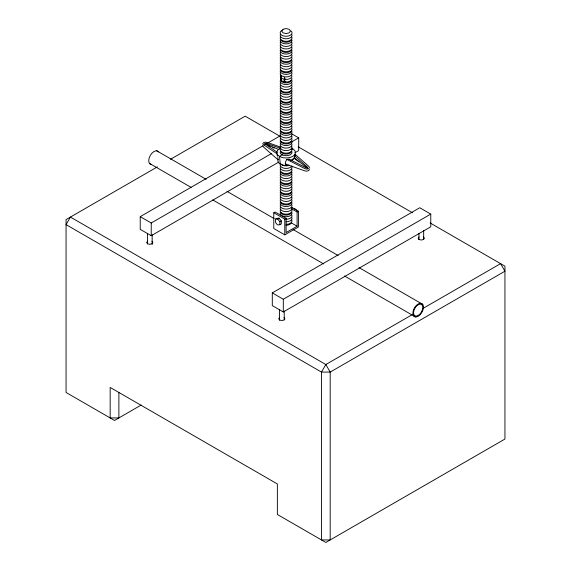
<?xml version="1.0" encoding="UTF-8"?>
<svg xmlns="http://www.w3.org/2000/svg" width="571" height="571" viewBox="0 0 571 571"><rect width="100%" height="100%" fill="white"/><g stroke="black" fill="none" stroke-linecap="round" stroke-linejoin="round"><path stroke-width="0.86" d="M275.415 219.164L275.415 222.14L276.328 223.646L277.649 224.917L279.876 224.724L281.289 223.903L281.289 220.927L279.055 218.151L276.828 218.35L275.415 219.164L277.649 218.964L279.055 218.151M281.289 220.927L279.883 221.741L279.876 224.724M295.243 155.126L295.3 154.491L308.668 166.247L309.489 167.517L308.661 168.709L306.684 169.13L304.707 168.531L286.813 159.388L285.343 162.214L285.343 164.005L304.707 170.822L306.684 171.164L308.661 170.636L309.489 169.544M289.183 159.759L289.254 159.195L286.813 159.388M281.153 80.818L280.704 79.804L281.153 75.736L281.153 80.818L280.375 77.706M284.451 82.724L284.001 81.71L284.451 77.642L284.451 82.724L285.222 81.903L284.708 80.525M290.796 160.451L294.065 158.295L295.3 154.491M284.708 80.133L285.222 79.355L284.708 77.977M280.896 77.934L280.375 76.557L280.896 75.779M280.375 79.105L280.896 78.32M147.532 241.212L146.619 242.489L147.532 243.767L149.745 244.295L151.957 243.767L152.871 242.489L151.957 241.212M279.597 317.462L278.684 318.739L279.597 320.017L281.81 320.545L284.023 320.017L284.936 318.739L284.023 317.462M419.043 236.951L418.129 238.228L419.043 239.506L421.255 240.034L423.468 239.506L424.381 238.228L423.468 236.951M292.659 159.809L293.872 158.759M157.41 166.853L66.058 219.592L66.058 392.47L114.528 420.456L141.208 405.046M170.493 159.295L245.166 116.184L279.89 136.233M278.634 162.157L151.236 235.709L140.23 229.356L140.23 216.645L262.995 145.769M267.628 143.093L280.754 135.513M140.23 216.645L151.236 222.997L271.682 153.456M291.76 141.872L298.704 137.861L298.704 150.566L294.843 152.792M282.431 154.698L279.497 156.39L280.268 164.084M291.239 149.616L292.709 148.767M291.824 207.401L298.426 211.213L298.426 226.972L284.779 234.852L273.773 228.5L273.773 212.74L275.094 211.977L286.1 218.329L286.1 232.568L297.106 226.209L297.106 211.977L291.239 208.586M273.773 212.74L284.779 219.093L286.1 218.329M297.106 211.977L298.426 211.213M272.296 292.894L419.764 207.751L430.77 214.104L430.77 226.815L283.302 311.959L272.296 305.599L272.296 292.894L283.302 299.247L430.77 214.104M412.055 314.757L325.834 364.534L321.473 372.085L321.473 539.93L330.188 539.93L330.188 372.085L325.834 364.534L70.419 217.073L66.058 224.624L321.473 372.085L330.188 372.085L504.942 271.196L500.581 263.645L422.833 308.533M290.689 160.865L292.052 160.337M285.222 79.355L287.634 79.355L290.296 78.47L291.824 76.935L291.824 75.543M285.222 81.903L287.634 81.903L290.296 81.011L291.824 79.483L291.824 78.084M294.322 208.929L295.2 208.95L296.47 210.171M285.343 164.005L286.1 164.055M284.001 79.169L281.91 78.47L280.704 77.263M284.001 81.71L281.91 81.011L280.704 79.804M280.447 147.025L267.499 142.472L265.522 142.129L263.538 142.657L262.717 143.749L263.538 144.763L276.906 153.67L277.435 156.268M280.44 148.253L266.179 143.235L264.58 143.664L277.392 152.35M278.933 149.631L266.179 144.128L264.858 144.128L264.858 144.891M268.598 145.676L270.211 146.376M272.631 147.418L274.244 148.117M289.254 159.195L306.027 167.767L307.348 167.831L307.348 167.01L294.814 155.983M291.367 133.621L298.704 137.861M298.141 146.768L412.619 212.855M430.091 222.947L504.942 266.165L504.942 439.042L325.834 542.45L277.363 514.464L277.363 483.965L110.167 387.438L110.167 417.936L118.882 417.936L118.882 392.47M291.239 222.826L297.106 226.209M156.697 150.78L206.124 179.315M226.972 191.349L274.087 218.55M293.023 229.485L338.189 255.558M359.038 267.599L422.768 304.393A7.516 4.34 -60 0 1 418.165 316.263A7.516 4.34 -60 0 1 413.561 309.71A7.516 4.34 -60 0 1 422.768 304.393M149.431 163.356L191.135 187.431M212.762 199.914L323.607 263.909M344.456 275.95L415.51 316.969M294.243 157.767L307.619 168.281M294.086 158.153L298.968 161.928M277.913 157.51L278.006 159.773L263.538 147.047L262.717 145.783M279.883 221.741L277.649 218.964M280.989 80.654L282.36 82.024L284.729 82.816A5.289 3.055 0 0 0 291.217 80.654M277.856 159.295L278.006 159.773M423.668 230.527L423.668 239.37M418.964 233.489L418.964 239.677M284.779 219.093L284.779 234.852M284.222 311.038L284.222 319.881M283.302 299.247L283.302 311.959M280.375 75.165L280.375 76.557M279.519 309.575L279.519 320.188M152.157 234.788L152.157 244.516M151.236 222.997L151.236 235.709M147.454 233.332L147.454 243.938M291.217 222.983A5.289 3.055 0 0 1 286.1 225.252M291.824 34.503A5.924 3.419 0 0 1 286.1 38.807A5.924 3.419 0 0 1 280.375 34.503M290.953 30.877A5.924 3.419 0 0 1 289.782 35.523A5.924 3.419 0 0 1 281.674 35.124A5.924 3.419 0 0 1 281.91 30.427M291.217 39.991A5.289 3.055 0 0 1 286.1 42.254A5.289 3.055 0 0 1 280.989 39.991M291.824 37.044A5.924 3.419 0 0 1 286.1 41.348A5.924 3.419 0 0 1 280.375 37.044M291.824 44.666A5.924 3.419 0 0 1 286.1 48.978A5.924 3.419 0 0 1 280.375 44.666M291.824 42.126A5.924 3.419 0 0 1 286.1 46.437A5.924 3.419 0 0 1 280.375 42.126M291.217 50.155A5.289 3.055 0 0 1 286.1 52.418A5.289 3.055 0 0 1 280.989 50.155M291.824 47.207A5.924 3.419 0 0 1 286.1 51.518A5.924 3.419 0 0 1 280.375 47.207M291.824 39.585A5.924 3.419 0 0 1 286.1 43.888A5.924 3.419 0 0 1 280.375 39.585M291.824 54.837A5.924 3.419 0 0 1 286.1 59.141A5.924 3.419 0 0 1 280.375 54.837M291.824 52.289A5.924 3.419 0 0 1 286.1 56.6A5.924 3.419 0 0 1 280.375 52.289M291.217 60.326A5.289 3.055 0 0 1 284.729 62.482A5.289 3.055 0 0 1 280.989 58.742M291.824 57.378A5.924 3.419 0 0 1 286.1 61.682A5.924 3.419 0 0 1 280.375 57.378M291.824 49.748A5.924 3.419 0 0 1 286.1 54.059A5.924 3.419 0 0 1 280.375 49.748M291.824 65.001A5.924 3.419 0 0 1 286.1 69.305A5.924 3.419 0 0 1 280.375 65.001M291.824 62.46A5.924 3.419 0 0 1 286.1 66.764A5.924 3.419 0 0 1 280.375 62.46M291.217 70.49A5.289 3.055 0 0 1 286.1 72.753A5.289 3.055 0 0 1 280.989 70.49M291.824 67.542A5.924 3.419 0 0 1 286.1 71.846A5.924 3.419 0 0 1 280.375 67.542M291.824 59.919A5.924 3.419 0 0 1 286.1 64.223A5.924 3.419 0 0 1 280.375 59.919M291.824 72.624A5.924 3.419 0 0 1 286.1 76.935A5.924 3.419 0 0 1 280.375 72.624M291.824 70.083A5.924 3.419 0 0 1 286.1 74.394A5.924 3.419 0 0 1 280.375 70.083M291.824 95.5A5.924 3.419 0 0 1 286.1 99.811A5.924 3.419 0 0 1 280.375 95.5M291.824 92.959A5.924 3.419 0 0 1 286.1 97.263A5.924 3.419 0 0 1 280.375 92.959M291.217 100.988A5.289 3.055 0 0 1 286.1 103.251A5.289 3.055 0 0 1 280.989 100.988M291.824 98.041A5.924 3.419 0 0 1 286.1 102.352A5.924 3.419 0 0 1 280.375 98.041M291.824 90.418A5.924 3.419 0 0 1 286.1 94.722A5.924 3.419 0 0 1 280.375 90.418M291.217 90.825A5.289 3.055 0 0 1 286.1 93.087A5.289 3.055 0 0 1 280.989 90.825M291.824 105.664A5.924 3.419 0 0 1 286.1 109.975A5.924 3.419 0 0 1 280.375 105.664M291.824 103.123A5.924 3.419 0 0 1 286.1 107.434A5.924 3.419 0 0 1 280.375 103.123M291.217 111.152A5.289 3.055 0 0 1 286.1 113.422A5.289 3.055 0 0 1 280.989 111.152M291.824 108.204A5.924 3.419 0 0 1 286.1 112.516A5.924 3.419 0 0 1 280.375 108.204M291.824 100.582A5.924 3.419 0 0 1 286.1 104.893A5.924 3.419 0 0 1 280.375 100.582M291.824 85.336A5.924 3.419 0 0 1 286.1 89.64A5.924 3.419 0 0 1 280.375 85.336M291.824 82.795A5.924 3.419 0 0 1 286.1 87.099A5.924 3.419 0 0 1 280.375 82.795M291.824 87.877A5.924 3.419 0 0 1 286.1 92.181A5.924 3.419 0 0 1 280.375 87.877M291.824 80.247A5.924 3.419 0 0 1 286.1 84.558A5.924 3.419 0 0 1 280.375 80.247M291.824 115.834A5.924 3.419 0 0 1 286.1 120.138A5.924 3.419 0 0 1 280.375 115.834M291.824 113.294A5.924 3.419 0 0 1 286.1 117.597A5.924 3.419 0 0 1 280.375 113.294M291.217 121.323A5.289 3.055 0 0 1 286.1 123.586A5.289 3.055 0 0 1 280.989 121.323M291.824 118.375A5.924 3.419 0 0 1 286.1 122.679A5.924 3.419 0 0 1 280.375 118.375M291.824 110.753A5.924 3.419 0 0 1 286.1 115.056A5.924 3.419 0 0 1 280.375 110.753M291.824 197.166A5.924 3.419 0 0 1 286.1 201.47A5.924 3.419 0 0 1 280.375 197.166M291.824 194.625A5.924 3.419 0 0 1 286.1 198.929A5.924 3.419 0 0 1 280.375 194.625M291.217 202.655A5.289 3.055 0 0 1 286.1 204.918A5.289 3.055 0 0 1 280.989 202.655M291.824 199.707A5.924 3.419 0 0 1 286.1 204.011A5.924 3.419 0 0 1 280.375 199.707M291.824 192.084A5.924 3.419 0 0 1 286.1 196.388A5.924 3.419 0 0 1 280.375 192.084M291.217 192.484A5.289 3.055 0 0 1 286.1 194.754A5.289 3.055 0 0 1 280.989 192.484M291.824 166.668A5.924 3.419 0 0 1 286.1 170.972A5.924 3.419 0 0 1 280.375 166.668M291.824 165.897A5.924 3.419 0 0 1 284.565 168.317A5.924 3.419 0 0 1 280.375 164.127M291.217 172.156A5.289 3.055 0 0 1 286.1 174.419A5.289 3.055 0 0 1 280.989 172.156M291.824 169.209A5.924 3.419 0 0 1 286.1 173.513A5.924 3.419 0 0 1 280.375 169.209M289.069 165.433A5.924 3.419 0 0 1 280.375 163.356M291.824 125.998A5.924 3.419 0 0 1 286.1 130.309A5.924 3.419 0 0 1 280.375 125.998M291.824 123.457A5.924 3.419 0 0 1 286.1 127.768A5.924 3.419 0 0 1 280.375 123.457M291.217 131.487A5.289 3.055 0 0 1 286.1 133.75A5.289 3.055 0 0 1 280.989 131.487M291.824 128.539A5.924 3.419 0 0 1 286.1 132.85A5.924 3.419 0 0 1 280.375 128.539M291.824 120.916A5.924 3.419 0 0 1 286.1 125.22A5.924 3.419 0 0 1 280.375 120.916M291.824 207.33A5.924 3.419 0 0 1 286.1 211.641A5.924 3.419 0 0 1 280.375 207.33M291.824 204.789A5.924 3.419 0 0 1 286.1 209.1A5.924 3.419 0 0 1 280.375 204.789M291.217 212.819A5.289 3.055 0 0 1 286.1 215.081A5.289 3.055 0 0 1 280.989 212.819M291.824 209.871A5.924 3.419 0 0 1 286.1 214.182A5.924 3.419 0 0 1 280.375 209.871M291.824 202.248A5.924 3.419 0 0 1 286.1 206.552A5.924 3.419 0 0 1 280.375 202.248M291.824 186.995A5.924 3.419 0 0 1 286.1 191.306A5.924 3.419 0 0 1 280.375 186.995M291.824 184.454A5.924 3.419 0 0 1 286.1 188.765A5.924 3.419 0 0 1 280.375 184.454M291.824 189.536A5.924 3.419 0 0 1 286.1 193.847A5.924 3.419 0 0 1 280.375 189.536M291.824 181.913A5.924 3.419 0 0 1 286.1 186.225A5.924 3.419 0 0 1 280.375 181.913M291.217 182.32A5.289 3.055 0 0 1 286.1 184.583A5.289 3.055 0 0 1 280.989 182.32M291.824 146.333A5.924 3.419 0 0 1 286.1 150.637A5.924 3.419 0 0 1 280.375 146.333M291.824 143.792A5.924 3.419 0 0 1 286.1 148.096A5.924 3.419 0 0 1 280.375 143.792M291.217 151.822A5.289 3.055 0 0 1 286.1 154.084A5.289 3.055 0 0 1 280.989 151.822M291.824 148.874A5.924 3.419 0 0 1 286.1 153.178A5.924 3.419 0 0 1 280.375 148.874M291.824 141.251A5.924 3.419 0 0 1 286.1 145.555A5.924 3.419 0 0 1 280.375 141.251M291.217 141.658A5.289 3.055 0 0 1 286.1 143.921A5.289 3.055 0 0 1 280.989 141.658M291.824 176.832A5.924 3.419 0 0 1 286.1 181.135A5.924 3.419 0 0 1 280.375 176.832M291.824 174.291A5.924 3.419 0 0 1 286.1 178.595A5.924 3.419 0 0 1 280.375 174.291M291.824 179.373A5.924 3.419 0 0 1 286.1 183.684A5.924 3.419 0 0 1 280.375 179.373M291.824 171.75A5.924 3.419 0 0 1 286.1 176.054A5.924 3.419 0 0 1 280.375 171.75M291.824 151.415A5.924 3.419 0 0 1 286.1 155.726A5.924 3.419 0 0 1 280.375 151.415M289.261 165.112A8.251 4.761 0 0 1 280.661 164.291A8.251 4.761 0 0 1 278.134 159.48M291.289 148.096A9.336 5.389 0 0 1 293.123 156.133A9.336 5.389 0 0 1 279.083 156.133A9.336 5.389 0 0 1 280.911 148.096M291.824 136.169A5.924 3.419 0 0 1 286.1 140.473A5.924 3.419 0 0 1 280.375 136.169M291.824 133.621A5.924 3.419 0 0 1 286.1 137.932A5.924 3.419 0 0 1 280.375 133.621M291.824 138.71A5.924 3.419 0 0 1 286.1 143.014A5.924 3.419 0 0 1 280.375 138.71M291.824 131.08A5.924 3.419 0 0 1 286.1 135.391A5.924 3.419 0 0 1 280.375 131.08M291.824 217.494A5.924 3.419 0 0 1 286.1 221.805M291.824 214.953A5.924 3.419 0 0 1 286.1 219.264M291.824 220.042A5.924 3.419 0 0 1 286.1 224.346M291.824 212.412A5.924 3.419 0 0 1 286.1 216.723A5.924 3.419 0 0 1 280.375 212.412M151.379 164.477A7.516 4.34 -60 0 1 150.28 155.455A7.516 4.34 -60 0 1 158.638 151.9M283.023 29.285L281.746 31.07L283.023 32.847L286.1 33.582L289.183 32.847L290.461 31.07L289.183 29.285L286.1 28.55L283.023 29.285M418.165 315.499A6.581 3.804 -60 0 0 422.197 305.107A6.581 3.804 -60 0 0 414.139 309.76A6.581 3.804 -60 0 0 418.165 315.499"/></g></svg>
